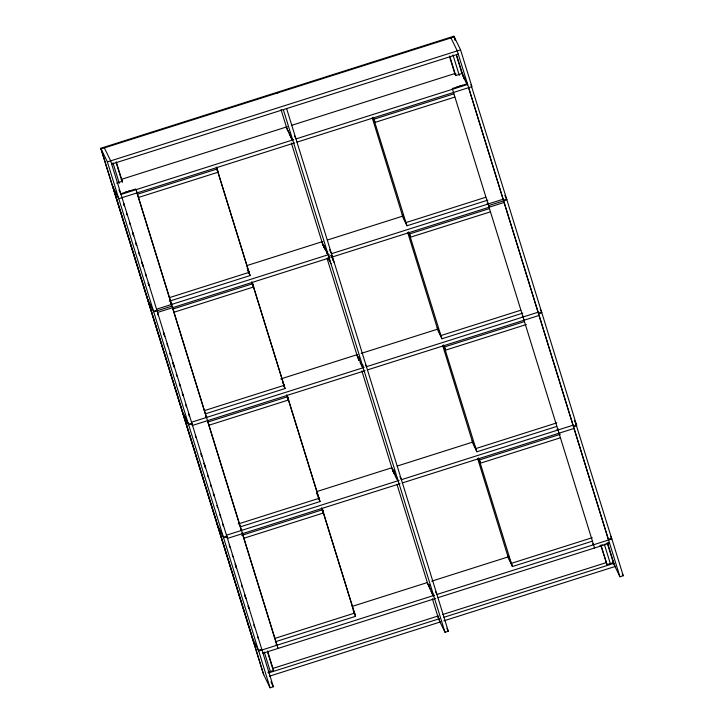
<?xml version="1.0" encoding="UTF-8"?>
<svg xmlns="http://www.w3.org/2000/svg" width="724" height="724" viewBox="0 0 724 724"><rect width="100%" height="100%" fill="white"/><g stroke="black" fill="none" stroke-linecap="round" stroke-linejoin="round"><path stroke-width="1.09" d="M276.188 644.604L277.247 644.351L276.26 644.74M240.73 529.787L241.735 529.57L240.748 529.959M593.526 544.113L592.675 544.285L593.336 543.923M137.053 192.222L136.465 192.394M523.063 316.334L522.203 316.506L523.108 316.098M171.036 303.709L171.823 303.582L171.317 303.881M205.987 416.698L206.783 416.572L206.014 416.943M104.374 147.904L110.672 160.873L273.364 686.759L270.07 687.8L263.446 674.153L100.754 148.266L277.156 92.292L277.482 92.98M296.994 142.139L471.93 86.627L460.555 49.847L453.93 36.2L277.527 92.174L277.862 92.853M100.754 148.266L107.387 161.914L460.555 49.847M111.668 164.086L458.265 54.11M121.189 179.425L287.347 126.7M291.844 125.27L454.916 73.522M456.002 73.857L455.061 74.156L454.781 73.567M116.645 183.118L122.275 181.326L121.994 180.738M462.301 73.432L455.722 75.522L455.441 74.934M120.718 193.751L135.75 188.982L136.085 189.661L278.007 648.433L277.672 647.745M467.315 83.767L452.292 88.536L594.549 547.987L594.314 547.498M293.645 139.66L121.053 194.43L118.899 189.987M294.641 142.881L118.709 198.72L112.464 185.724M137.388 194.267L217.164 168.954L218.159 172.176L138.384 197.489M373.077 117.234L374.027 119.179L453.794 93.867M372.616 117.451L375.023 122.401L454.79 97.088M246.748 265.636L322.859 241.481M327.357 240.051L402.454 216.223M169.371 297.654L249.147 272.342L250.142 275.554L169.289 301.211M402.218 214.766L406.01 222.567L485.786 197.254M372.236 117.831L403.214 217.978L407.006 225.779L487.858 200.123M324.289 247.436L323.628 245.291L326.895 252.015L327.827 251.717M156.565 309.211L329.158 254.45M503.162 199.236L331.502 253.699L329.565 249.717M156.837 310.297L153.551 311.338L107.387 161.914M113.053 187.064L147.895 299.691L153.669 311.709L156.954 310.668M506.836 199.643L503.551 200.684L538.385 313.311L541.679 312.27L506.836 199.643L504.836 195.389M172.086 306.053L157.063 310.822L156.728 310.144M328.714 256.35L331.999 255.31M488.628 205.616L503.66 200.847L503.325 200.159M157.56 312.433L330.153 257.663M332.497 256.92L504.157 202.448M172.9 309.048L252.676 283.736L253.672 286.957L173.896 312.27M408.589 232.015L409.531 233.961L489.306 208.648M408.128 232.232L410.526 237.182L490.302 211.87M280.767 378.923L357.819 354.47M361.24 353.384L438.418 328.895M356.878 354.769L358.009 357.113L358.95 356.814M359.24 360.425L358.579 358.28L359.52 357.982M204.331 410.644L284.098 385.331L285.093 388.544L205.326 413.866M437.178 327.755L440.961 335.556L520.737 310.243M407.73 232.594L438.174 330.977L441.957 338.778L522.809 313.121M358.579 358.28L361.846 365.005L362.787 364.706M363.358 365.882L362.416 366.181L363.177 367.738M191.516 422.21L364.109 367.439M538.113 312.225L366.462 366.697L365.493 364.697M148.004 300.062L182.846 412.68L188.502 424.336L191.797 423.287M261.708 649.274L258.414 650.315L223.571 537.688L217.806 525.669L182.964 413.051L188.62 424.698L191.905 423.658M541.787 312.632L538.502 313.673L573.345 426.3L576.63 425.26L541.787 312.632L540.258 309.356M365.104 370.661L192.512 425.422L191.543 423.431M367.457 369.91L539.109 315.447M207.851 422.047L287.627 396.734L288.623 399.947L208.847 425.26M443.541 345.004L444.491 346.959L524.266 321.646M443.115 345.303L445.486 350.172L526.339 324.515M316.659 491.614L391.829 467.758L393.965 473.324L392.824 470.98M397.259 466.039L473.433 441.866M392.969 470.102L393.91 469.804M394.535 474.491L393.539 471.27L394.471 470.971M238.205 523.977L319.058 498.32L320.053 501.542L240.278 526.855M472.129 440.744L475.921 448.545L556.774 422.888M442.69 345.583L473.125 443.966L476.917 451.767L556.684 426.454M226.476 535.199L399.069 480.428M573.073 425.214L401.413 479.686L399.965 476.691M226.748 536.285L223.463 537.326L188.62 424.698M223.571 537.688L226.865 536.647M576.747 425.622L573.462 426.671L608.296 539.289L611.59 538.249L575.806 423.685M227.472 538.412L400.064 483.65M402.408 482.908L574.069 428.436M241.735 535.38L322.587 509.723L323.583 512.936L243.807 538.258M478.501 458.002L479.442 459.948L560.295 434.291M478.039 458.22L480.437 463.17L560.213 437.848M352.172 606.404L427.341 582.549L429.142 587.028M431.703 581.164L508.945 556.656M428.481 584.883L429.413 584.585M430.038 589.273L429.042 586.06L429.984 585.761M274.794 638.423L354.57 613.11L355.565 616.323L275.79 641.636M507.642 555.534L511.425 563.335L592.277 537.679M477.65 458.6L508.637 558.747L512.42 566.548L592.196 541.235M252.395 638.061L258.694 651.021L434.581 595.219M613.662 563.806L619.952 576.775L623.246 575.734L611.87 538.955L436.925 594.467L435.468 591.481M606.024 543.561L609.246 542.538L609.572 543.217L437.92 597.689M599.943 545.715L602.766 544.819M435.577 598.431L262.975 653.202L262.649 652.514M272.523 668.524L438.292 615.925M442.599 614.558L606.205 562.639M267.835 672.261L273.591 670.433L267.572 650.994M600.739 545.389L607.038 564.63L613.608 562.539L607.599 543.1M268.468 672.958L439.613 618.658M443.921 617.291L613.988 563.326L614.984 566.539L443.839 620.848M269.464 676.18L440.608 621.871M439.206 620.323L445.016 632.287L448.301 631.247L286.604 108.582M332.75 259.491L332.977 259.907L332.714 258.739M329.139 259.708L329.692 260.948L328.714 257.527M332.859 259.744L332.732 258.794M329.574 260.785L329.094 258.676M324.316 247.291L324.406 247.861M450.971 37.929L457.269 50.888L619.952 576.775M470.962 84.627L506.719 199.272L503.433 200.322L468.591 87.695M461.351 71.486L467.65 84.446L295.998 138.918L294.541 135.922M462.835 75.694L467.179 84.78M462.618 85.26L456.989 87.043M487.795 203.317L488.13 204.005M488.89 206.729L489.125 207.218M574.277 420.4L576.63 425.26M522.755 316.316L523.081 316.994M523.841 319.727L524.076 320.216M610.64 536.312L611.87 538.955M557.706 429.305L558.041 429.984M622.278 573.743L623.246 575.734M612.667 560.593L613.988 563.326M593.218 544.086L593.553 544.774M374.227 120.093L373.892 119.406L406.345 223.933L406.019 223.254M409.73 234.875L409.404 234.196L441.305 336.922L440.97 336.244M444.69 347.864L444.355 347.185L476.256 449.921L475.93 449.233M479.641 460.862L479.315 460.174L511.768 564.702L511.434 564.023M286.414 126.999L288.206 131.478M291.953 138.402L292.704 139.958M289.111 133.723L291.908 139.488M332.823 259.672L334.28 262.667M321.918 241.78L323.827 246.558M327.456 253.183L328.216 254.748M322.415 243.391L327.266 253.364M328.081 257.726L330.986 263.708M357.873 357.991L359.004 360.326L358.009 357.113M360.045 362.462L361.909 366.299M393.539 471.27L396.806 478.003M397.367 479.17L398.128 480.727M394.996 475.451L396.861 479.297M429.042 586.06L433.305 595.997M432.88 593.952L433.64 595.517M430.97 591.2L432.843 595.038M446.853 628.251L448.301 631.247M437.721 616.106L440.047 622.052M216.214 167.009L217.164 168.954M216.738 169.244L218.159 172.176M247.201 268.342L249.147 272.342M247.771 270.686L250.142 275.554M251.726 281.79L252.676 283.736M251.726 282.957L253.672 286.957M282.622 382.281L284.098 385.331M283.681 385.621L285.093 388.544M286.686 394.779L287.627 396.734M287.147 396.897L288.623 399.947M316.65 493.37L319.058 498.32M318.162 497.641L320.053 501.542M321.637 507.768L322.587 509.723M321.637 508.936L323.583 512.936M353.086 610.061L354.57 613.11M354.615 614.377L355.565 616.323M137.08 192.883L136.745 192.195L171.425 304.297M131.053 190.466L125.415 192.258M121.333 179.38L121.614 179.959M171.262 303.763L171.588 304.442M157.678 314.071L158.004 314.75M206.213 416.752L206.548 417.44M241.173 529.742L241.499 530.43M242.259 533.163L242.495 533.642M226.223 535.851L227.137 537.733M276.677 644.532L277.011 645.211M217.055 524.203L217.39 524.882M272.64 668.487L273.591 670.433M270.939 681.773L273.364 686.759M323.366 245.336L323.728 246.26M438.88 618.278L439.224 619.382L438.889 618.359M326.913 252.649L327.275 253.672M329.139 259.708L328.542 257.979M332.026 257.545L332.235 258.133M324.886 249.337L324.696 248.784M328.687 257.463L328.895 258.07M328.343 257.373L328.542 257.979M455.26 40.128L454.256 36.879L101.089 148.945L263.78 674.831M453.93 36.2L455.26 40.517M456.582 54.961L463.93 78.699M456.5 55.784L462.021 73.649M607.653 544.385L613.337 562.756M452.962 54.924L459.306 75.423M604.305 544.14L610.323 563.589M449.676 55.965L455.686 75.386M601.02 545.181L607.038 564.63M449.731 57.259L455.07 74.518M374.027 119.179L375.023 122.401M406.01 222.567L407.006 225.779M409.531 233.961L410.526 237.182M440.961 335.556L441.957 338.778M444.491 346.959L445.486 350.172M475.921 448.545L476.917 451.767M479.442 459.948L480.437 463.17M511.425 563.335L512.42 566.548M283.319 109.623L445.016 632.287M292.043 139.379L288.116 130.501L288.776 132.646M326.895 252.015L327.556 254.16M361.846 365.005L362.507 367.149M281.03 109.586L287.41 130.211M291.356 142.99L323.085 245.545M327.094 258.513L357.538 356.914M361.855 370.86L392.942 471.342M396.942 484.284L428.029 584.775M432.373 598.793L438.717 619.319M249.49 273.708L217.028 169.181L249.156 273.029M172.764 308.614L206.177 416.617M207.507 420.934L241.255 530.022M242.259 533.262L276.677 644.505M116.229 161.778L122.573 182.276M116.283 163.063L120.962 178.167M267.627 652.279L272.305 667.401M112.944 162.819L119.288 183.317M264.287 652.034L270.305 671.483M123.723 203.444L124.392 205.598M132.727 232.549L133.723 235.78M136.058 243.318L136.727 245.481M142.058 262.721L143.062 265.952M145.397 273.5L146.058 275.654M148.393 283.202L149.063 285.356M157.732 313.383L158.402 315.537M163.751 332.823L164.746 336.063M170.095 353.339L170.764 355.502M173.099 363.059L174.104 366.299M179.452 383.584L180.122 385.747M182.457 393.304L183.127 395.467M191.815 423.549L192.484 425.703M201.172 453.785L201.833 455.948M204.177 463.505L205.516 467.831M213.535 493.75L214.195 495.913M226.476 535.588L227.227 538.032M235.246 563.951L236.585 568.277M244.938 595.273L245.943 598.513M248.278 606.079L248.947 608.232M257.635 636.315L258.305 638.477M123.397 203.281L124.148 205.707M126.474 212.811L127.062 215.128M129.451 222.449L130.112 224.594M132.429 232.087L133.424 235.689M135.732 243.128L136.402 245.318M138.727 252.812L139.397 254.975M141.705 262.061L143.026 266.341M145.343 273.835L146.013 275.98M148.058 282.984L148.719 285.138M163.325 332.334L164.656 336.633M166.982 343.755L167.642 345.909M169.823 353.33L170.638 355.575M172.801 362.959L174.122 367.231M176.285 374.227L176.946 376.371M179.271 383.892L179.941 386.046M182.267 393.168L182.928 395.322M185.697 404.662L186.358 406.798M188.584 413.974L189.245 416.119M195.29 435.26L195.842 437.459M200.937 453.921L201.598 456.066M203.924 463.197L205.254 467.487M207.426 474.881L208.25 477.161M210.403 484.501L211.064 486.646M213.236 493.659L213.897 495.813M216.892 505.479L217.553 507.633M219.879 514.755L220.539 516.909M222.639 524.067L223.3 526.203M229.237 545.018L229.816 547.281M232.223 554.656L232.884 556.792M235.2 564.286L236.196 567.888M241.481 584.974L242.16 587.155M244.477 594.268L245.798 598.549M248.115 606.042L248.784 608.178M253.807 624.83L254.477 626.984M153.669 311.709L188.502 424.336M258.694 651.021L270.07 687.8M217.915 526.04L252.757 638.668M324.017 247.183L324.252 247.97M487.243 203.453L488.32 203.118L487.27 203.426M557.154 429.441L558.276 429.124L557.181 429.413M252.875 284.65L252.54 283.971L284.442 386.697L252.875 284.65M287.826 397.639L287.5 396.96L319.402 499.696L287.826 397.639M322.786 510.637L322.452 509.949L354.905 614.477L322.786 510.637M332.18 257.029L331.981 256.423L332.578 258.278L332.18 257.029"/></g></svg>
